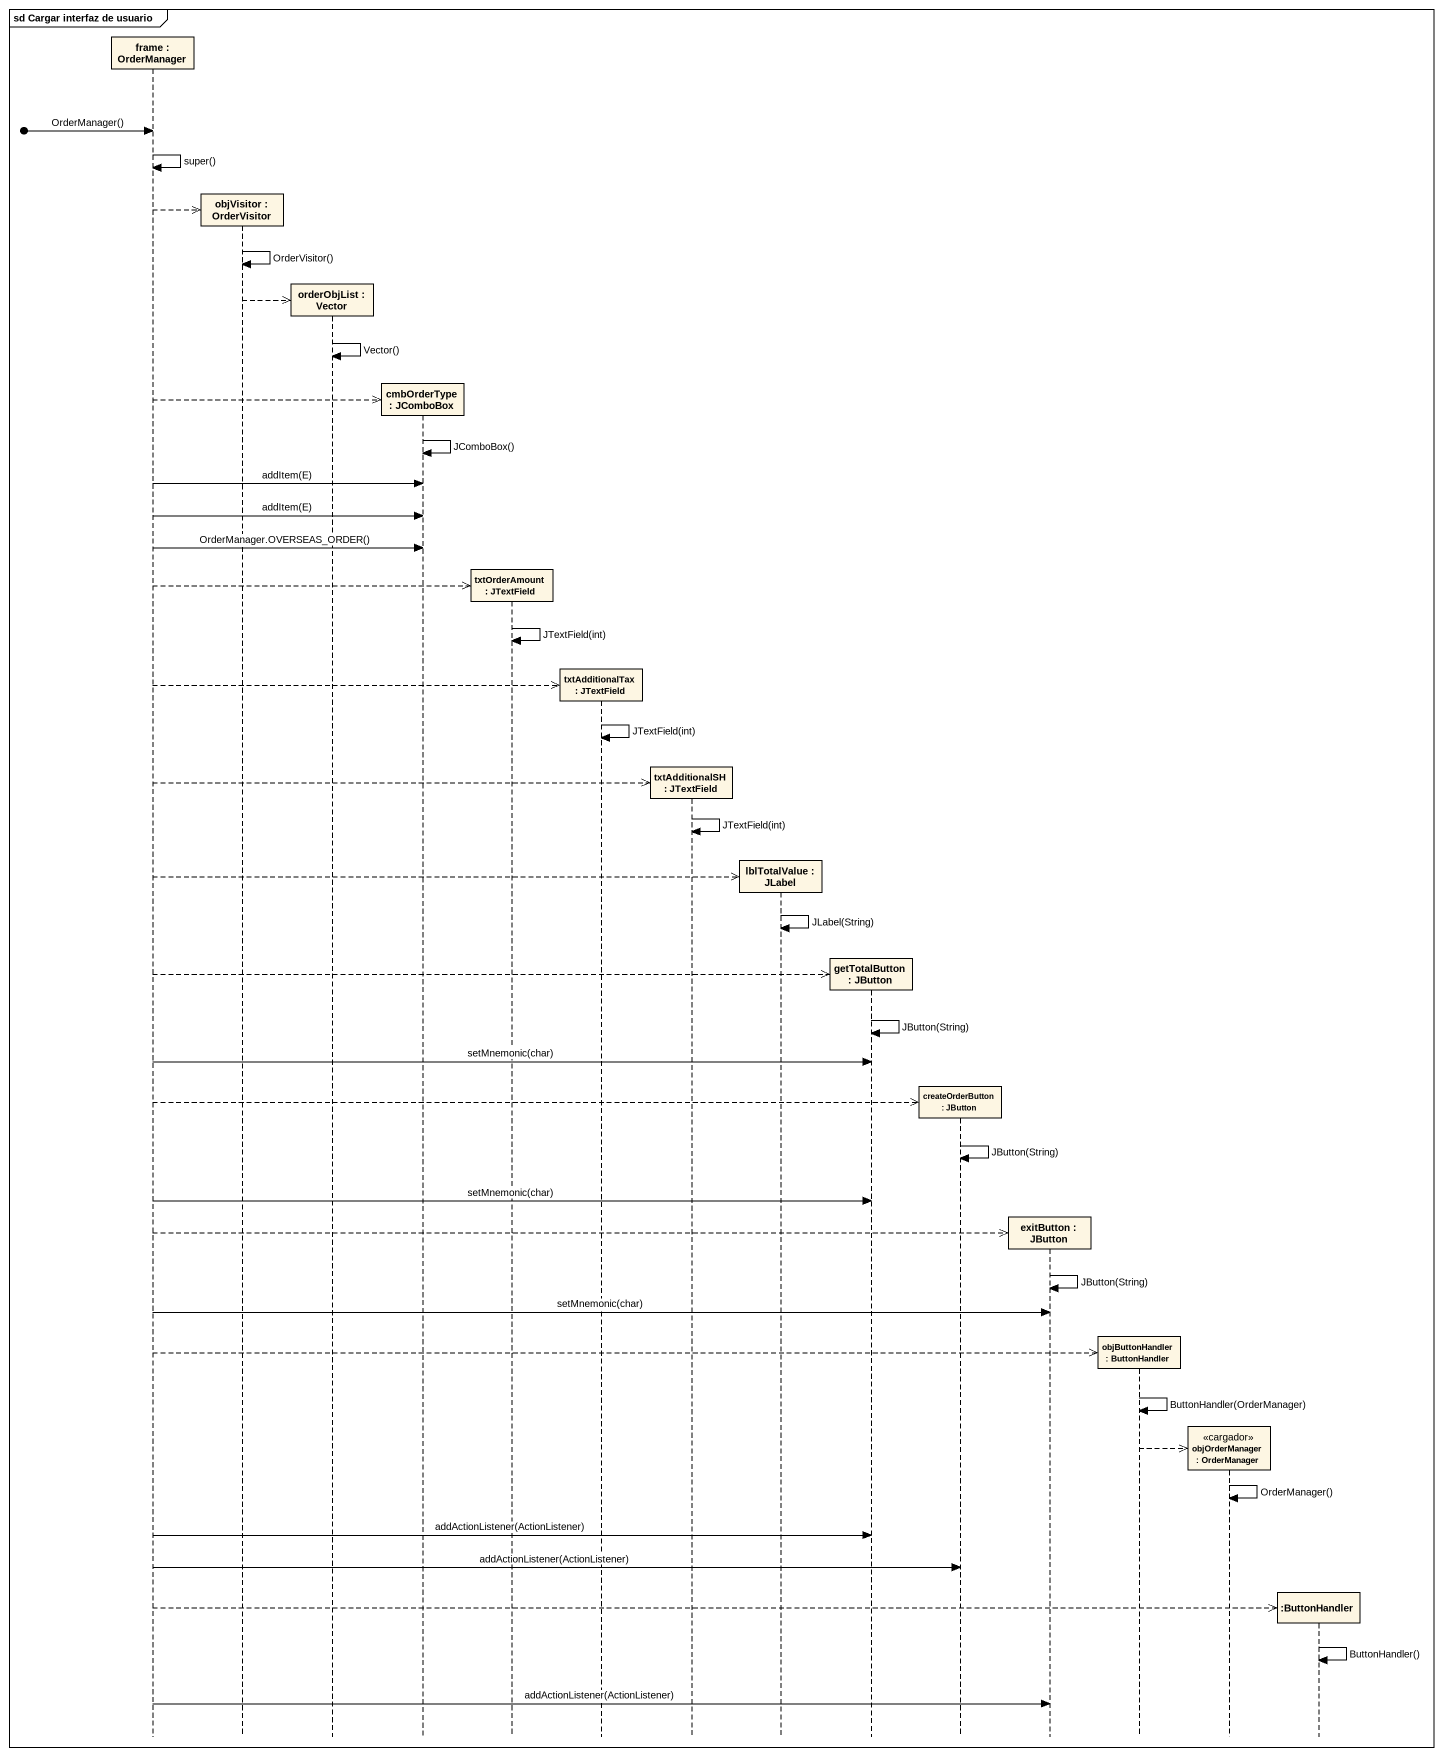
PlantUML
@startuml
mainframe sd Cargar interfaz de usuario
hide footbox
participant "frame : OrderManager" as frame_
participant "objVisitor : OrderVisitor" as objVisitor
participant "orderObjList : Vector" as orderObjList
participant "cmbOrderType : JComboBox" as cmbOrderType
participant "txtOrderAmount : JTextField" as txtOrderAmount
participant "txtAdditionalTax : JTextField" as txtAdditionalTax
participant "txtAdditionalSH : JTextField" as txtAdditionalSH
participant "lblTotalValue : JLabel" as lblTotalValue
participant "getTotalButton : JButton" as getTotalButton
participant "createOrderButton : JButton" as createOrderButton
participant "exitButton : JButton" as exitButton
participant "objButtonHandler : ButtonHandler" as objButtonHandler
participant "objOrderManager : OrderManager" as objOrderManager <<cargador>>
participant ":ButtonHandler" as ButtonHandler

[o-> frame_ : OrderManager()
frame_ -> frame_ : super()
frame_ -->> objVisitor **
objVisitor -> objVisitor : OrderVisitor()
objVisitor -->> orderObjList **
orderObjList -> orderObjList : Vector()
frame_ -->> cmbOrderType **
cmbOrderType -> cmbOrderType : JComboBox()
frame_ -> cmbOrderType : addItem(E)
frame_ -> cmbOrderType : addItem(E)
frame_ -> cmbOrderType : OrderManager.OVERSEAS_ORDER()
frame_ -->> txtOrderAmount **
txtOrderAmount -> txtOrderAmount : JTextField(int)
frame_ -->> txtAdditionalTax **
txtAdditionalTax -> txtAdditionalTax : JTextField(int)
frame_ -->> txtAdditionalSH **
txtAdditionalSH -> txtAdditionalSH : JTextField(int)
frame_ -->> lblTotalValue **
lblTotalValue -> lblTotalValue : JLabel(String)
frame_ -->> getTotalButton **
getTotalButton -> getTotalButton : JButton(String)
frame_ -> getTotalButton : setMnemonic(char)
frame_ -->> createOrderButton **
createOrderButton -> createOrderButton : JButton(String)
frame_ -> getTotalButton : setMnemonic(char)
frame_ -->> exitButton **
exitButton -> exitButton : JButton(String)
frame_ -> exitButton : setMnemonic(char)
frame_ -->> objButtonHandler **
objButtonHandler -> objButtonHandler : ButtonHandler(OrderManager)
objButtonHandler -->> objOrderManager **
objOrderManager -> objOrderManager : OrderManager()
frame_ -> getTotalButton : addActionListener(ActionListener)
frame_ -> createOrderButton : addActionListener(ActionListener)
frame_ -->> ButtonHandler **
ButtonHandler -> ButtonHandler : ButtonHandler()
frame_ -> exitButton : addActionListener(ActionListener)
@enduml
